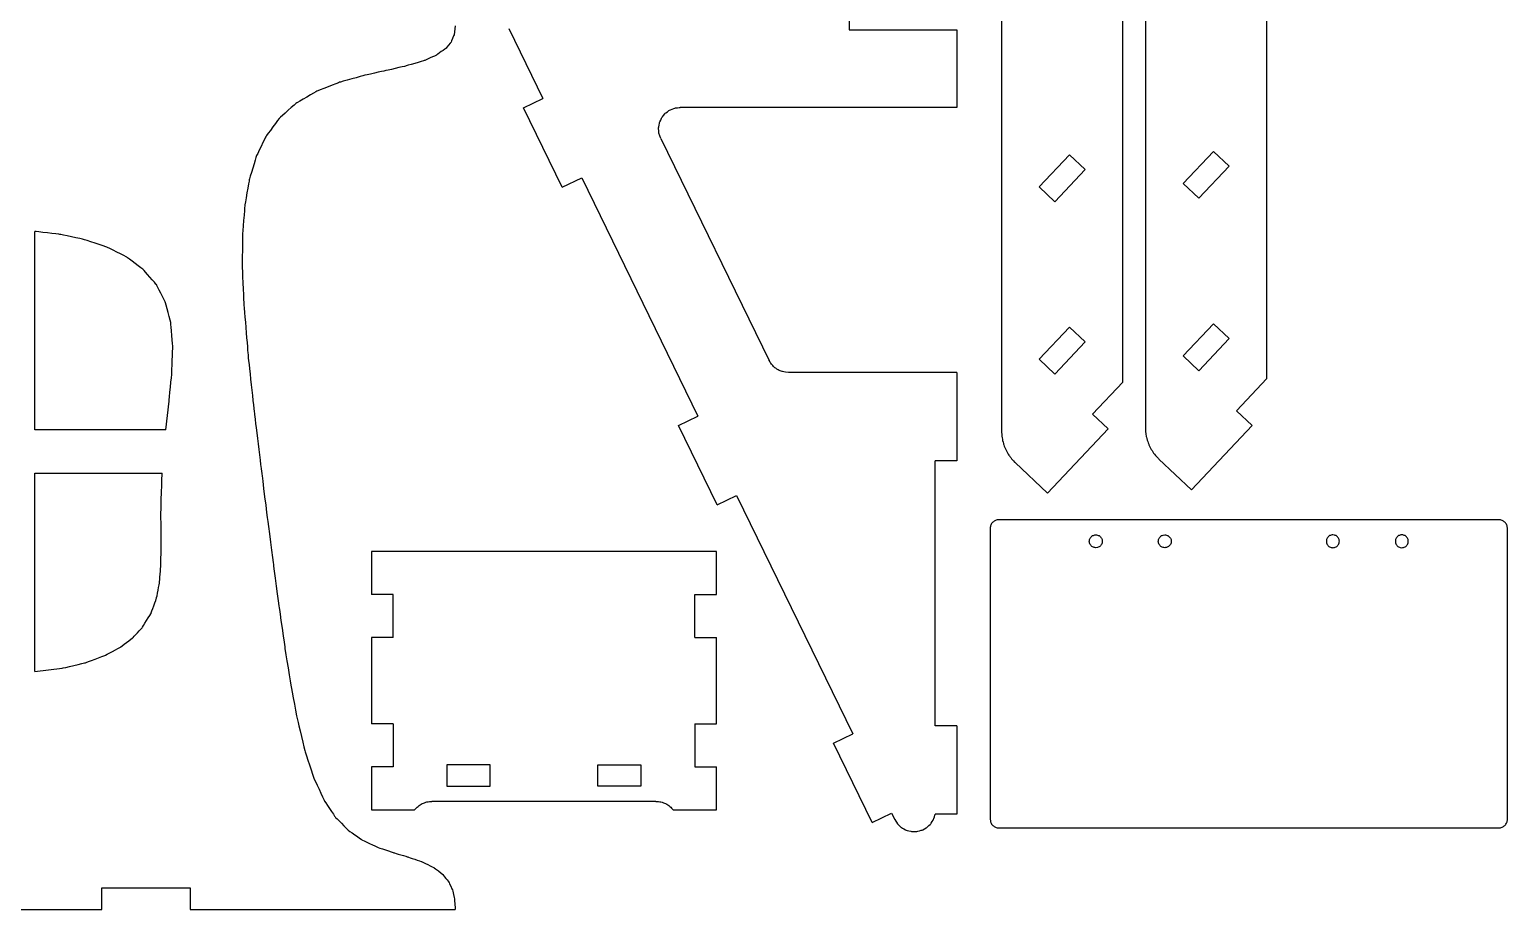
# Model space of a CAD drawing. Header units: centimetres. Extents: x -36 to 30.2, y -21 to 21.
# Drawn here: x -4.09 to 30.19, y -20.34 to 0.08 of the extents above; entities that cross this region are included whole.
import ezdxf

# ---------------------------------------------------------------- set-up
doc = ezdxf.new("R2010")
doc.units = ezdxf.units.CM
doc.header["$MEASUREMENT"] = 0
doc.layers.add('Capa 1', color=7, linetype='Continuous')

msp = doc.modelspace()

# ---------------------------------------------------------------- linework, layer by layer
at = {"layer": 'Capa 1', "color": 1, "lineweight": 25}
for points in [[(24.60858, -8.01932), (24.60858, -8.01932), (24.60858, 19.27291), (24.60858, 19.27291)], [(21.27101, -8.09783), (21.27101, -8.09783), (21.27101, 19.1944), (21.27101, 19.1944)], [(18.45634, 18.05401), (18.45634, 18.05401), (18.45634, -9.23822), (18.45634, -9.23822)], [(21.79388, 18.13252), (21.79388, 18.13252), (21.79388, -9.15971), (21.79388, -9.15971)], [(14.91733, 0.57436), (14.91733, 0.57436), (14.91733, 0.07437), (14.91733, 0.07437)], [(7.02425, 0.10517), (7.02425, 0.10517), (7.81609, -1.5181), (7.81609, -1.5181)], [(14.91733, 0.07437), (14.91733, 0.07437), (17.41733, 0.07437), (17.41733, 0.07437)], [(17.41733, 0.07437), (17.41733, 0.07437), (17.41733, -1.72564), (17.41733, -1.72564)], [(7.36672, -1.73732), (7.36672, -1.73732), (7.81609, -1.5181), (7.81609, -1.5181)], [(8.26549, -3.57981), (8.26549, -3.57981), (7.36672, -1.73732), (7.36672, -1.73732)], [(17.41733, -1.72564), (17.41733, -1.72564), (10.99846, -1.72564), (10.99846, -1.72564)], [(10.54906, -2.44485), (10.54906, -2.44485), (13.06126, -7.59484), (13.06126, -7.59484)], [(20.03375, -2.8244), (20.03375, -2.8244), (19.33007, -3.56971), (19.33007, -3.56971)], [(20.39732, -3.16765), (20.39732, -3.16765), (20.03375, -2.8244), (20.03375, -2.8244)], [(23.37129, -2.74592), (23.37129, -2.74592), (22.6676, -3.4912), (22.6676, -3.4912)], [(23.73486, -3.08914), (23.73486, -3.08914), (23.37129, -2.74592), (23.37129, -2.74592)], [(8.26549, -3.57981), (8.26549, -3.57981), (8.71486, -3.36059), (8.71486, -3.36059)], [(8.71486, -3.36059), (8.71486, -3.36059), (11.41118, -8.88802), (11.41118, -8.88802)], [(19.69364, -3.91297), (19.69364, -3.91297), (20.39732, -3.16765), (20.39732, -3.16765)], [(23.03117, -3.83445), (23.03117, -3.83445), (23.73486, -3.08914), (23.73486, -3.08914)], [(19.33007, -3.56971), (19.33007, -3.56971), (19.69364, -3.91297), (19.69364, -3.91297)], [(22.6676, -3.4912), (22.6676, -3.4912), (23.03117, -3.83445), (23.03117, -3.83445)], [(-3.96878, -9.21048), (-3.96878, -9.21048), (-3.96878, -4.60599), (-3.96878, -4.60599)], [(20.03375, -6.8244), (20.03375, -6.8244), (19.33007, -7.56972), (19.33007, -7.56972)], [(20.39732, -7.16766), (20.39732, -7.16766), (20.03375, -6.8244), (20.03375, -6.8244)], [(23.37129, -6.74589), (23.37129, -6.74589), (22.6676, -7.49121), (22.6676, -7.49121)], [(23.73486, -7.08915), (23.73486, -7.08915), (23.37129, -6.74589), (23.37129, -6.74589)], [(19.69364, -7.91297), (19.69364, -7.91297), (20.39732, -7.16766), (20.39732, -7.16766)], [(23.03117, -7.83446), (23.03117, -7.83446), (23.73486, -7.08915), (23.73486, -7.08915)], [(22.6676, -7.49121), (22.6676, -7.49121), (23.03117, -7.83446), (23.03117, -7.83446)], [(17.41733, -7.87562), (17.41733, -7.87562), (13.51063, -7.87562), (13.51063, -7.87562)], [(17.41733, -7.87562), (17.41733, -7.87562), (17.41733, -9.92564), (17.41733, -9.92564)], [(19.33007, -7.56972), (19.33007, -7.56972), (19.69364, -7.91297), (19.69364, -7.91297)], [(20.56736, -8.84311), (20.56736, -8.84311), (21.27101, -8.09783), (21.27101, -8.09783)], [(23.9049, -8.76459), (23.9049, -8.76459), (24.60858, -8.01932), (24.60858, -8.01932)], [(10.96178, -9.10723), (10.96178, -9.10723), (11.41118, -8.88802), (11.41118, -8.88802)], [(20.93094, -9.18636), (20.93094, -9.18636), (20.56736, -8.84311), (20.56736, -8.84311)], [(24.26847, -9.10785), (24.26847, -9.10785), (23.9049, -8.76459), (23.9049, -8.76459)], [(-0.9327, -9.21048), (-0.9327, -9.21048), (-3.96878, -9.21048), (-3.96878, -9.21048)], [(11.86055, -10.94969), (11.86055, -10.94969), (10.96178, -9.10723), (10.96178, -9.10723)], [(20.93094, -9.18636), (20.93094, -9.18636), (19.5236, -10.67699), (19.5236, -10.67699)], [(24.26847, -9.10785), (24.26847, -9.10785), (22.86114, -10.59847), (22.86114, -10.59847)], [(17.41733, -9.92564), (17.41733, -9.92564), (16.91733, -9.92564), (16.91733, -9.92564)], [(16.91733, -16.07562), (16.91733, -16.07562), (16.91733, -9.92564), (16.91733, -9.92564)], [(22.86114, -10.59847), (22.86114, -10.59847), (22.10739, -9.88685), (22.10739, -9.88685)], [(-3.96878, -14.81753), (-3.96878, -14.81753), (-3.96878, -10.21046), (-3.96878, -10.21046)], [(-3.96878, -10.21046), (-3.96878, -10.21046), (-1.01882, -10.21046), (-1.01882, -10.21046)], [(19.5236, -10.67699), (19.5236, -10.67699), (18.76986, -9.96536), (18.76986, -9.96536)], [(11.86055, -10.94969), (11.86055, -10.94969), (12.30995, -10.73047), (12.30995, -10.73047)], [(12.30995, -10.73047), (12.30995, -10.73047), (15.00623, -16.2579), (15.00623, -16.2579)], [(29.99213, -11.29249), (29.99213, -11.29249), (18.39212, -11.29249), (18.39212, -11.29249)], [(18.19213, -11.49248), (18.19213, -11.49248), (18.19213, -18.2425), (18.19213, -18.2425)], [(30.19212, -18.2425), (30.19212, -18.2425), (30.19212, -11.49248), (30.19212, -11.49248)], [(3.83911, -12.02799), (3.83911, -12.02799), (3.83911, -13.02801), (3.83911, -13.02801)], [(11.83909, -12.02799), (11.83909, -12.02799), (3.83911, -12.02799), (3.83911, -12.02799)], [(11.83909, -13.02801), (11.83909, -13.02801), (11.83909, -12.02799), (11.83909, -12.02799)], [(4.33911, -13.02801), (4.33911, -13.02801), (3.83911, -13.02801), (3.83911, -13.02801)], [(4.33911, -14.02799), (4.33911, -14.02799), (4.33911, -13.02801), (4.33911, -13.02801)], [(11.3391, -13.02801), (11.3391, -13.02801), (11.83909, -13.02801), (11.83909, -13.02801)], [(11.3391, -14.02799), (11.3391, -14.02799), (11.3391, -13.02801), (11.3391, -13.02801)], [(3.83911, -14.02799), (3.83911, -14.02799), (3.83911, -16.02799), (3.83911, -16.02799)], [(4.33911, -14.02799), (4.33911, -14.02799), (3.83911, -14.02799), (3.83911, -14.02799)], [(11.3391, -14.02799), (11.3391, -14.02799), (11.83909, -14.02799), (11.83909, -14.02799)], [(11.83909, -16.02799), (11.83909, -16.02799), (11.83909, -14.02799), (11.83909, -14.02799)], [(4.33911, -16.02799), (4.33911, -16.02799), (3.83911, -16.02799), (3.83911, -16.02799)], [(4.33911, -16.02799), (4.33911, -16.02799), (4.33911, -17.02801), (4.33911, -17.02801)], [(11.3391, -16.02799), (11.3391, -16.02799), (11.83909, -16.02799), (11.83909, -16.02799)], [(11.3391, -16.02799), (11.3391, -16.02799), (11.3391, -17.02801), (11.3391, -17.02801)], [(17.41733, -16.07562), (17.41733, -16.07562), (16.91733, -16.07562), (16.91733, -16.07562)], [(17.41733, -16.07562), (17.41733, -16.07562), (17.41733, -18.12564), (17.41733, -18.12564)], [(14.55686, -16.47711), (14.55686, -16.47711), (15.00623, -16.2579), (15.00623, -16.2579)], [(15.45563, -18.3196), (15.45563, -18.3196), (14.55686, -16.47711), (14.55686, -16.47711)], [(3.83911, -17.02801), (3.83911, -17.02801), (3.83911, -18.028), (3.83911, -18.028)], [(4.33911, -17.02801), (4.33911, -17.02801), (3.83911, -17.02801), (3.83911, -17.02801)], [(5.5891, -16.97799), (5.5891, -16.97799), (5.5891, -17.47798), (5.5891, -17.47798)], [(6.58909, -16.97799), (6.58909, -16.97799), (5.5891, -16.97799), (5.5891, -16.97799)], [(6.58909, -17.47798), (6.58909, -17.47798), (6.58909, -16.97799), (6.58909, -16.97799)], [(9.08908, -16.97799), (9.08908, -16.97799), (10.0891, -16.97799), (10.0891, -16.97799)], [(9.08908, -17.47798), (9.08908, -17.47798), (9.08908, -16.97799), (9.08908, -16.97799)], [(10.0891, -16.97799), (10.0891, -16.97799), (10.0891, -17.47798), (10.0891, -17.47798)], [(11.3391, -17.02801), (11.3391, -17.02801), (11.83909, -17.02801), (11.83909, -17.02801)], [(11.83909, -18.028), (11.83909, -18.028), (11.83909, -17.02801), (11.83909, -17.02801)], [(5.5891, -17.47798), (5.5891, -17.47798), (6.58909, -17.47798), (6.58909, -17.47798)], [(10.0891, -17.47798), (10.0891, -17.47798), (9.08908, -17.47798), (9.08908, -17.47798)], [(10.43909, -17.82801), (10.43909, -17.82801), (5.23911, -17.82801), (5.23911, -17.82801)], [(3.83911, -18.028), (3.83911, -18.028), (4.8391, -18.028), (4.8391, -18.028)], [(10.83911, -18.028), (10.83911, -18.028), (11.83909, -18.028), (11.83909, -18.028)], [(15.45563, -18.3196), (15.45563, -18.3196), (15.905, -18.10039), (15.905, -18.10039)], [(15.905, -18.10039), (15.905, -18.10039), (15.97729, -18.24855), (15.97729, -18.24855)], [(17.41733, -18.12564), (17.41733, -18.12564), (16.91733, -18.12564), (16.91733, -18.12564)], [(18.39212, -18.44249), (18.39212, -18.44249), (29.99213, -18.44249), (29.99213, -18.44249)], [(-2.41878, -19.83547), (-2.41878, -19.83547), (-0.36879, -19.83547), (-0.36879, -19.83547)], [(-2.41878, -20.33547), (-2.41878, -20.33547), (-2.41878, -19.83547), (-2.41878, -19.83547)], [(-0.36879, -19.83547), (-0.36879, -19.83547), (-0.36879, -20.33547), (-0.36879, -20.33547)], [(-6.51876, -20.33547), (-6.51876, -20.33547), (-2.41878, -20.33547), (-2.41878, -20.33547)], [(-0.36879, -20.33547), (-0.36879, -20.33547), (5.78122, -20.33547), (5.78122, -20.33547)]]:
    msp.add_open_spline(points, degree=3, dxfattribs=at)
for points, knots in [([(5.78122, 0.16452), (5.78122, 0.16452), (5.75572, -0.04016), (5.75572, -0.04016), (5.75572, -0.04016), (5.75572, -0.04016), (5.684, -0.20971), (5.684, -0.20971), (5.684, -0.20971), (5.684, -0.20971), (5.5728, -0.34965), (5.5728, -0.34965), (5.5728, -0.34965), (5.5728, -0.34965), (5.34537, -0.51503), (5.34537, -0.51503), (5.34537, -0.51503), (5.34537, -0.51503), (5.0618, -0.64059), (5.0618, -0.64059), (5.0618, -0.64059), (5.0618, -0.64059), (4.62454, -0.76889), (4.62454, -0.76889), (4.62454, -0.76889), (4.62454, -0.76889), (4.14956, -0.87684), (4.14956, -0.87684), (4.14956, -0.87684), (4.14956, -0.87684), (3.66364, -0.9861), (3.66364, -0.9861), (3.66364, -0.9861), (3.66364, -0.9861), (3.0956, -1.14308), (3.0956, -1.14308), (3.0956, -1.14308), (3.0956, -1.14308), (2.56939, -1.34932), (2.56939, -1.34932), (2.56939, -1.34932), (2.56939, -1.34932), (2.10362, -1.6205), (2.10362, -1.6205), (2.10362, -1.6205), (2.10362, -1.6205), (1.70943, -1.96675), (1.70943, -1.96675), (1.70943, -1.96675), (1.70943, -1.96675), (1.39186, -2.39333), (1.39186, -2.39333), (1.39186, -2.39333), (1.39186, -2.39333), (1.16484, -2.86531), (1.16484, -2.86531), (1.16484, -2.86531), (1.16484, -2.86531), (1.0019, -3.40718), (1.0019, -3.40718), (1.0019, -3.40718), (1.0019, -3.40718), (0.89804, -4.01561), (0.89804, -4.01561), (0.89804, -4.01561), (0.89804, -4.01561), (0.84667, -4.68571), (0.84667, -4.68571), (0.84667, -4.68571), (0.84667, -4.68571), (0.84025, -5.41134), (0.84025, -5.41134), (0.84025, -5.41134), (0.84025, -5.41134), (0.87094, -6.18523), (0.87094, -6.18523), (0.87094, -6.18523), (0.87094, -6.18523), (0.97515, -7.47968), (0.97515, -7.47968), (0.97515, -7.47968), (0.97515, -7.47968), (1.12346, -8.83999), (1.12346, -8.83999), (1.12346, -8.83999), (1.12346, -8.83999), (1.29325, -10.2306), (1.29325, -10.2306), (1.29325, -10.2306), (1.29325, -10.2306), (1.42756, -11.29017), (1.42756, -11.29017), (1.42756, -11.29017), (1.42756, -11.29017), (1.56189, -12.32974), (1.56189, -12.32974), (1.56189, -12.32974), (1.56189, -12.32974), (1.69574, -13.33336), (1.69574, -13.33336), (1.69574, -13.33336), (1.69574, -13.33336), (1.83138, -14.28564), (1.83138, -14.28564), (1.83138, -14.28564), (1.83138, -14.28564), (1.97369, -15.17225), (1.97369, -15.17225), (1.97369, -15.17225), (1.97369, -15.17225), (2.12652, -15.9666), (2.12652, -15.9666), (2.12652, -15.9666), (2.12652, -15.9666), (2.30008, -16.67476), (2.30008, -16.67476), (2.30008, -16.67476), (2.30008, -16.67476), (2.50251, -17.2887), (2.50251, -17.2887), (2.50251, -17.2887), (2.50251, -17.2887), (2.74137, -17.80369), (2.74137, -17.80369), (2.74137, -17.80369), (2.74137, -17.80369), (2.99516, -18.18532), (2.99516, -18.18532), (2.99516, -18.18532), (2.99516, -18.18532), (3.28641, -18.48765), (3.28641, -18.48765), (3.28641, -18.48765), (3.28641, -18.48765), (3.6145, -18.71816), (3.6145, -18.71816), (3.6145, -18.71816), (3.6145, -18.71816), (3.97497, -18.8895), (3.97497, -18.8895), (3.97497, -18.8895), (3.97497, -18.8895), (4.35836, -19.02056), (4.35836, -19.02056), (4.35836, -19.02056), (4.35836, -19.02056), (4.6843, -19.11782), (4.6843, -19.11782), (4.6843, -19.11782), (4.6843, -19.11782), (5.00243, -19.22513), (5.00243, -19.22513), (5.00243, -19.22513), (5.00243, -19.22513), (5.29569, -19.36716), (5.29569, -19.36716), (5.29569, -19.36716), (5.29569, -19.36716), (5.48644, -19.51445), (5.48644, -19.51445), (5.48644, -19.51445), (5.48644, -19.51445), (5.6399, -19.7131), (5.6399, -19.7131), (5.6399, -19.7131), (5.6399, -19.7131), (5.71518, -19.88243), (5.71518, -19.88243), (5.71518, -19.88243), (5.71518, -19.88243), (5.76387, -20.08785), (5.76387, -20.08785), (5.76387, -20.08785), (5.76387, -20.08785), (5.78122, -20.33547), (5.78122, -20.33547)], [0, 0, 0, 0, 0.02222222, 0.02222222, 0.02222222, 0.02222223, 0.04444444, 0.04444444, 0.04444444, 0.04444445, 0.06666667, 0.06666667, 0.06666667, 0.06666668, 0.08888889, 0.08888889, 0.08888889, 0.0888889, 0.11111111, 0.11111111, 0.11111111, 0.11111112, 0.13333333, 0.13333333, 0.13333333, 0.13333334, 0.15555556, 0.15555556, 0.15555556, 0.15555557, 0.17777778, 0.17777778, 0.17777778, 0.17777779, 0.2, 0.2, 0.2, 0.20000001, 0.22222222, 0.22222222, 0.22222222, 0.22222223, 0.24444444, 0.24444444, 0.24444444, 0.24444445, 0.26666667, 0.26666667, 0.26666667, 0.26666668, 0.28888889, 0.28888889, 0.28888889, 0.2888889, 0.31111111, 0.31111111, 0.31111111, 0.31111112, 0.33333333, 0.33333333, 0.33333333, 0.33333334, 0.35555556, 0.35555556, 0.35555556, 0.35555557, 0.37777778, 0.37777778, 0.37777778, 0.37777779, 0.4, 0.4, 0.4, 0.40000001, 0.42222222, 0.42222222, 0.42222222, 0.42222223, 0.44444444, 0.44444444, 0.44444444, 0.44444445, 0.46666667, 0.46666667, 0.46666667, 0.46666668, 0.48888889, 0.48888889, 0.48888889, 0.4888889, 0.51111111, 0.51111111, 0.51111111, 0.51111112, 0.53333333, 0.53333333, 0.53333333, 0.53333334, 0.55555556, 0.55555556, 0.55555556, 0.55555557, 0.57777778, 0.57777778, 0.57777778, 0.57777779, 0.6, 0.6, 0.6, 0.60000001, 0.62222222, 0.62222222, 0.62222222, 0.62222223, 0.64444444, 0.64444444, 0.64444444, 0.64444445, 0.66666667, 0.66666667, 0.66666667, 0.66666668, 0.68888889, 0.68888889, 0.68888889, 0.6888889, 0.71111111, 0.71111111, 0.71111111, 0.71111112, 0.73333333, 0.73333333, 0.73333333, 0.73333334, 0.75555556, 0.75555556, 0.75555556, 0.75555557, 0.77777778, 0.77777778, 0.77777778, 0.77777779, 0.8, 0.8, 0.8, 0.80000001, 0.82222222, 0.82222222, 0.82222222, 0.82222223, 0.84444444, 0.84444444, 0.84444444, 0.84444445, 0.86666667, 0.86666667, 0.86666667, 0.86666668, 0.88888889, 0.88888889, 0.88888889, 0.8888889, 0.91111111, 0.91111111, 0.91111111, 0.91111112, 0.93333333, 0.93333333, 0.93333333, 0.93333334, 0.95555556, 0.95555556, 0.95555556, 0.95555557, 1, 1, 1, 1]), ([(10.54906, -2.44485), (10.54906, -2.44485), (10.50849, -2.32533), (10.50849, -2.32533), (10.50849, -2.32533), (10.50849, -2.32533), (10.49914, -2.19949), (10.49914, -2.19949), (10.49914, -2.19949), (10.49914, -2.19949), (10.52158, -2.07528), (10.52158, -2.07528), (10.52158, -2.07528), (10.52158, -2.07528), (10.57443, -1.9607), (10.57443, -1.9607), (10.57443, -1.9607), (10.57443, -1.9607), (10.65426, -1.86294), (10.65426, -1.86294), (10.65426, -1.86294), (10.65426, -1.86294), (10.75604, -1.78833), (10.75604, -1.78833), (10.75604, -1.78833), (10.75604, -1.78833), (10.87326, -1.74155), (10.87326, -1.74155), (10.87326, -1.74155), (10.87326, -1.74155), (10.99846, -1.72564), (10.99846, -1.72564)], [0, 0, 0, 0, 0.11111111, 0.11111111, 0.11111111, 0.11111112, 0.22222222, 0.22222222, 0.22222222, 0.22222223, 0.33333333, 0.33333333, 0.33333333, 0.33333334, 0.44444444, 0.44444444, 0.44444444, 0.44444445, 0.55555556, 0.55555556, 0.55555556, 0.55555557, 0.66666667, 0.66666667, 0.66666667, 0.66666668, 0.77777778, 0.77777778, 0.77777778, 0.77777779, 1, 1, 1, 1]), ([(-0.9327, -9.21048), (-0.9327, -9.21048), (-0.857, -8.53971), (-0.857, -8.53971), (-0.857, -8.53971), (-0.857, -8.53971), (-0.79424, -7.89666), (-0.79424, -7.89666), (-0.79424, -7.89666), (-0.79424, -7.89666), (-0.77134, -7.29264), (-0.77134, -7.29264), (-0.77134, -7.29264), (-0.77134, -7.29264), (-0.81435, -6.73726), (-0.81435, -6.73726), (-0.81435, -6.73726), (-0.81435, -6.73726), (-0.94494, -6.23808), (-0.94494, -6.23808), (-0.94494, -6.23808), (-0.94494, -6.23808), (-1.15181, -5.83856), (-1.15181, -5.83856), (-1.15181, -5.83856), (-1.15181, -5.83856), (-1.44857, -5.49245), (-1.44857, -5.49245), (-1.44857, -5.49245), (-1.44857, -5.49245), (-1.83472, -5.2014), (-1.83472, -5.2014), (-1.83472, -5.2014), (-1.83472, -5.2014), (-2.30402, -4.96635), (-2.30402, -4.96635), (-2.30402, -4.96635), (-2.30402, -4.96635), (-2.8449, -4.78767), (-2.8449, -4.78767), (-2.8449, -4.78767), (-2.8449, -4.78767), (-3.39103, -4.67319), (-3.39103, -4.67319), (-3.39103, -4.67319), (-3.39103, -4.67319), (-3.96878, -4.60599), (-3.96878, -4.60599)], [0, 0, 0, 0, 0.07692308, 0.07692308, 0.07692308, 0.07692309, 0.15384615, 0.15384615, 0.15384615, 0.15384616, 0.23076923, 0.23076923, 0.23076923, 0.23076924, 0.30769231, 0.30769231, 0.30769231, 0.30769232, 0.38461538, 0.38461538, 0.38461538, 0.38461539, 0.46153846, 0.46153846, 0.46153846, 0.46153847, 0.53846154, 0.53846154, 0.53846154, 0.53846155, 0.61538462, 0.61538462, 0.61538462, 0.61538463, 0.69230769, 0.69230769, 0.69230769, 0.6923077, 0.76923077, 0.76923077, 0.76923077, 0.76923078, 0.84615385, 0.84615385, 0.84615385, 0.84615386, 1, 1, 1, 1]), ([(13.51063, -7.87562), (13.51063, -7.87562), (13.44106, -7.87075), (13.44106, -7.87075), (13.44106, -7.87075), (13.44106, -7.87075), (13.37283, -7.85625), (13.37283, -7.85625), (13.37283, -7.85625), (13.37283, -7.85625), (13.30729, -7.8324), (13.30729, -7.8324), (13.30729, -7.8324), (13.30729, -7.8324), (13.24569, -7.79966), (13.24569, -7.79966), (13.24569, -7.79966), (13.24569, -7.79966), (13.18925, -7.75867), (13.18925, -7.75867), (13.18925, -7.75867), (13.18925, -7.75867), (13.13908, -7.7102), (13.13908, -7.7102), (13.13908, -7.7102), (13.13908, -7.7102), (13.09615, -7.65524), (13.09615, -7.65524), (13.09615, -7.65524), (13.09615, -7.65524), (13.06126, -7.59484), (13.06126, -7.59484)], [0, 0, 0, 0, 0.11111111, 0.11111111, 0.11111111, 0.11111112, 0.22222222, 0.22222222, 0.22222222, 0.22222223, 0.33333333, 0.33333333, 0.33333333, 0.33333334, 0.44444444, 0.44444444, 0.44444444, 0.44444445, 0.55555556, 0.55555556, 0.55555556, 0.55555557, 0.66666667, 0.66666667, 0.66666667, 0.66666668, 0.77777778, 0.77777778, 0.77777778, 0.77777779, 1, 1, 1, 1]), ([(18.45634, -9.23822), (18.45634, -9.23822), (18.46153, -9.33982), (18.46153, -9.33982), (18.46153, -9.33982), (18.46153, -9.33982), (18.47698, -9.44036), (18.47698, -9.44036), (18.47698, -9.44036), (18.47698, -9.44036), (18.50259, -9.53878), (18.50259, -9.53878), (18.50259, -9.53878), (18.50259, -9.53878), (18.53808, -9.63414), (18.53808, -9.63414), (18.53808, -9.63414), (18.53808, -9.63414), (18.58302, -9.72537), (18.58302, -9.72537), (18.58302, -9.72537), (18.58302, -9.72537), (18.63703, -9.81159), (18.63703, -9.81159), (18.63703, -9.81159), (18.63703, -9.81159), (18.69955, -9.89184), (18.69955, -9.89184), (18.69955, -9.89184), (18.69955, -9.89184), (18.76986, -9.96536), (18.76986, -9.96536)], [0, 0, 0, 0, 0.11111111, 0.11111111, 0.11111111, 0.11111112, 0.22222222, 0.22222222, 0.22222222, 0.22222223, 0.33333333, 0.33333333, 0.33333333, 0.33333334, 0.44444444, 0.44444444, 0.44444444, 0.44444445, 0.55555556, 0.55555556, 0.55555556, 0.55555557, 0.66666667, 0.66666667, 0.66666667, 0.66666668, 0.77777778, 0.77777778, 0.77777778, 0.77777779, 1, 1, 1, 1]), ([(21.79388, -9.15971), (21.79388, -9.15971), (21.79906, -9.26131), (21.79906, -9.26131), (21.79906, -9.26131), (21.79906, -9.26131), (21.81451, -9.36185), (21.81451, -9.36185), (21.81451, -9.36185), (21.81451, -9.36185), (21.84013, -9.46027), (21.84013, -9.46027), (21.84013, -9.46027), (21.84013, -9.46027), (21.87562, -9.55563), (21.87562, -9.55563), (21.87562, -9.55563), (21.87562, -9.55563), (21.92056, -9.64686), (21.92056, -9.64686), (21.92056, -9.64686), (21.92056, -9.64686), (21.97457, -9.73308), (21.97457, -9.73308), (21.97457, -9.73308), (21.97457, -9.73308), (22.03708, -9.81333), (22.03708, -9.81333), (22.03708, -9.81333), (22.03708, -9.81333), (22.10739, -9.88685), (22.10739, -9.88685)], [0, 0, 0, 0, 0.11111111, 0.11111111, 0.11111111, 0.11111112, 0.22222222, 0.22222222, 0.22222222, 0.22222223, 0.33333333, 0.33333333, 0.33333333, 0.33333334, 0.44444444, 0.44444444, 0.44444444, 0.44444445, 0.55555556, 0.55555556, 0.55555556, 0.55555557, 0.66666667, 0.66666667, 0.66666667, 0.66666668, 0.77777778, 0.77777778, 0.77777778, 0.77777779, 1, 1, 1, 1]), ([(-3.96878, -14.81753), (-3.96878, -14.81753), (-3.33597, -14.73847), (-3.33597, -14.73847), (-3.33597, -14.73847), (-3.33597, -14.73847), (-2.79745, -14.61006), (-2.79745, -14.61006), (-2.79745, -14.61006), (-2.79745, -14.61006), (-2.34995, -14.44404), (-2.34995, -14.44404), (-2.34995, -14.44404), (-2.34995, -14.44404), (-1.98712, -14.24934), (-1.98712, -14.24934), (-1.98712, -14.24934), (-1.98712, -14.24934), (-1.70059, -14.03263), (-1.70059, -14.03263), (-1.70059, -14.03263), (-1.70059, -14.03263), (-1.48106, -13.79888), (-1.48106, -13.79888), (-1.48106, -13.79888), (-1.48106, -13.79888), (-1.27472, -13.46494), (-1.27472, -13.46494), (-1.27472, -13.46494), (-1.27472, -13.46494), (-1.14797, -13.11262), (-1.14797, -13.11262), (-1.14797, -13.11262), (-1.14797, -13.11262), (-1.07907, -12.7457), (-1.07907, -12.7457), (-1.07907, -12.7457), (-1.07907, -12.7457), (-1.04891, -12.36657), (-1.04891, -12.36657), (-1.04891, -12.36657), (-1.04891, -12.36657), (-1.04132, -11.97703), (-1.04132, -11.97703), (-1.04132, -11.97703), (-1.04132, -11.97703), (-1.0452, -11.10634), (-1.0452, -11.10634), (-1.0452, -11.10634), (-1.0452, -11.10634), (-1.01882, -10.21046), (-1.01882, -10.21046)], [0, 0, 0, 0, 0.07142857, 0.07142857, 0.07142857, 0.07142858, 0.14285714, 0.14285714, 0.14285714, 0.14285715, 0.21428571, 0.21428571, 0.21428571, 0.21428572, 0.28571429, 0.28571429, 0.28571429, 0.2857143, 0.35714286, 0.35714286, 0.35714286, 0.35714287, 0.42857143, 0.42857143, 0.42857143, 0.42857144, 0.5, 0.5, 0.5, 0.50000001, 0.57142857, 0.57142857, 0.57142857, 0.57142858, 0.64285714, 0.64285714, 0.64285714, 0.64285715, 0.71428571, 0.71428571, 0.71428571, 0.71428572, 0.78571429, 0.78571429, 0.78571429, 0.7857143, 0.85714286, 0.85714286, 0.85714286, 0.85714287, 1, 1, 1, 1]), ([(18.39212, -11.29249), (18.39212, -11.29249), (18.3531, -11.29634), (18.3531, -11.29634), (18.3531, -11.29634), (18.3531, -11.29634), (18.31557, -11.3077), (18.31557, -11.3077), (18.31557, -11.3077), (18.31557, -11.3077), (18.281, -11.32618), (18.281, -11.32618), (18.281, -11.32618), (18.281, -11.32618), (18.25069, -11.35106), (18.25069, -11.35106), (18.25069, -11.35106), (18.25069, -11.35106), (18.22582, -11.38136), (18.22582, -11.38136), (18.22582, -11.38136), (18.22582, -11.38136), (18.20734, -11.41593), (18.20734, -11.41593), (18.20734, -11.41593), (18.20734, -11.41593), (18.19598, -11.45347), (18.19598, -11.45347), (18.19598, -11.45347), (18.19598, -11.45347), (18.19213, -11.49248), (18.19213, -11.49248)], [0, 0, 0, 0, 0.11111111, 0.11111111, 0.11111111, 0.11111112, 0.22222222, 0.22222222, 0.22222222, 0.22222223, 0.33333333, 0.33333333, 0.33333333, 0.33333334, 0.44444444, 0.44444444, 0.44444444, 0.44444445, 0.55555556, 0.55555556, 0.55555556, 0.55555557, 0.66666667, 0.66666667, 0.66666667, 0.66666668, 0.77777778, 0.77777778, 0.77777778, 0.77777779, 1, 1, 1, 1]), ([(30.19212, -11.49248), (30.19212, -11.49248), (30.18827, -11.45347), (30.18827, -11.45347), (30.18827, -11.45347), (30.18827, -11.45347), (30.17691, -11.41593), (30.17691, -11.41593), (30.17691, -11.41593), (30.17691, -11.41593), (30.15842, -11.38136), (30.15842, -11.38136), (30.15842, -11.38136), (30.15842, -11.38136), (30.13355, -11.35106), (30.13355, -11.35106), (30.13355, -11.35106), (30.13355, -11.35106), (30.10325, -11.32618), (30.10325, -11.32618), (30.10325, -11.32618), (30.10325, -11.32618), (30.06864, -11.3077), (30.06864, -11.3077), (30.06864, -11.3077), (30.06864, -11.3077), (30.03114, -11.29634), (30.03114, -11.29634), (30.03114, -11.29634), (30.03114, -11.29634), (29.99213, -11.29249), (29.99213, -11.29249)], [0, 0, 0, 0, 0.11111111, 0.11111111, 0.11111111, 0.11111112, 0.22222222, 0.22222222, 0.22222222, 0.22222223, 0.33333333, 0.33333333, 0.33333333, 0.33333334, 0.44444444, 0.44444444, 0.44444444, 0.44444445, 0.55555556, 0.55555556, 0.55555556, 0.55555557, 0.66666667, 0.66666667, 0.66666667, 0.66666668, 0.77777778, 0.77777778, 0.77777778, 0.77777779, 1, 1, 1, 1]), ([(20.6421, -11.94249), (20.6421, -11.94249), (20.68094, -11.93737), (20.68094, -11.93737), (20.68094, -11.93737), (20.68094, -11.93737), (20.7171, -11.92238), (20.7171, -11.92238), (20.7171, -11.92238), (20.7171, -11.92238), (20.74818, -11.89857), (20.74818, -11.89857), (20.74818, -11.89857), (20.74818, -11.89857), (20.77203, -11.86749), (20.77203, -11.86749), (20.77203, -11.86749), (20.77203, -11.86749), (20.78702, -11.83129), (20.78702, -11.83129), (20.78702, -11.83129), (20.78702, -11.83129), (20.7921, -11.79249), (20.7921, -11.79249), (20.7921, -11.79249), (20.7921, -11.79249), (20.78702, -11.75365), (20.78702, -11.75365), (20.78702, -11.75365), (20.78702, -11.75365), (20.77203, -11.71749), (20.77203, -11.71749), (20.77203, -11.71749), (20.77203, -11.71749), (20.74818, -11.68641), (20.74818, -11.68641), (20.74818, -11.68641), (20.74818, -11.68641), (20.7171, -11.66259), (20.7171, -11.66259), (20.7171, -11.66259), (20.7171, -11.66259), (20.68094, -11.6476), (20.68094, -11.6476), (20.68094, -11.6476), (20.68094, -11.6476), (20.6421, -11.64249), (20.6421, -11.64249), (20.6421, -11.64249), (20.6421, -11.64249), (20.6033, -11.6476), (20.6033, -11.6476), (20.6033, -11.6476), (20.6033, -11.6476), (20.56714, -11.66259), (20.56714, -11.66259), (20.56714, -11.66259), (20.56714, -11.66259), (20.53606, -11.68641), (20.53606, -11.68641), (20.53606, -11.68641), (20.53606, -11.68641), (20.51221, -11.71749), (20.51221, -11.71749), (20.51221, -11.71749), (20.51221, -11.71749), (20.49722, -11.75365), (20.49722, -11.75365), (20.49722, -11.75365), (20.49722, -11.75365), (20.49214, -11.79249), (20.49214, -11.79249), (20.49214, -11.79249), (20.49214, -11.79249), (20.49722, -11.83129), (20.49722, -11.83129), (20.49722, -11.83129), (20.49722, -11.83129), (20.51221, -11.86749), (20.51221, -11.86749), (20.51221, -11.86749), (20.51221, -11.86749), (20.53606, -11.89857), (20.53606, -11.89857), (20.53606, -11.89857), (20.53606, -11.89857), (20.56714, -11.92238), (20.56714, -11.92238), (20.56714, -11.92238), (20.56714, -11.92238), (20.6033, -11.93737), (20.6033, -11.93737), (20.6033, -11.93737), (20.6033, -11.93737), (20.6421, -11.94249), (20.6421, -11.94249)], [0, 0, 0, 0, 0.04, 0.04, 0.04, 0.04000001, 0.08, 0.08, 0.08, 0.08000001, 0.12, 0.12, 0.12, 0.12000001, 0.16, 0.16, 0.16, 0.16000001, 0.2, 0.2, 0.2, 0.20000001, 0.24, 0.24, 0.24, 0.24000001, 0.28, 0.28, 0.28, 0.28000001, 0.32, 0.32, 0.32, 0.32000001, 0.36, 0.36, 0.36, 0.36000001, 0.4, 0.4, 0.4, 0.40000001, 0.44, 0.44, 0.44, 0.44000001, 0.48, 0.48, 0.48, 0.48000001, 0.52, 0.52, 0.52, 0.52000001, 0.56, 0.56, 0.56, 0.56000001, 0.6, 0.6, 0.6, 0.60000001, 0.64, 0.64, 0.64, 0.64000001, 0.68, 0.68, 0.68, 0.68000001, 0.72, 0.72, 0.72, 0.72000001, 0.76, 0.76, 0.76, 0.76000001, 0.8, 0.8, 0.8, 0.80000001, 0.84, 0.84, 0.84, 0.84000001, 0.88, 0.88, 0.88, 0.88000001, 0.92, 0.92, 0.92, 0.92000001, 1, 1, 1, 1]), ([(22.24213, -11.64249), (22.24213, -11.64249), (22.20332, -11.6476), (22.20332, -11.6476), (22.20332, -11.6476), (22.20332, -11.6476), (22.16713, -11.66259), (22.16713, -11.66259), (22.16713, -11.66259), (22.16713, -11.66259), (22.13605, -11.68641), (22.13605, -11.68641), (22.13605, -11.68641), (22.13605, -11.68641), (22.11223, -11.71749), (22.11223, -11.71749), (22.11223, -11.71749), (22.11223, -11.71749), (22.09724, -11.75365), (22.09724, -11.75365), (22.09724, -11.75365), (22.09724, -11.75365), (22.09213, -11.79249), (22.09213, -11.79249), (22.09213, -11.79249), (22.09213, -11.79249), (22.09724, -11.83129), (22.09724, -11.83129), (22.09724, -11.83129), (22.09724, -11.83129), (22.11223, -11.86749), (22.11223, -11.86749), (22.11223, -11.86749), (22.11223, -11.86749), (22.13605, -11.89857), (22.13605, -11.89857), (22.13605, -11.89857), (22.13605, -11.89857), (22.16713, -11.92238), (22.16713, -11.92238), (22.16713, -11.92238), (22.16713, -11.92238), (22.20332, -11.93737), (22.20332, -11.93737), (22.20332, -11.93737), (22.20332, -11.93737), (22.24213, -11.94249), (22.24213, -11.94249), (22.24213, -11.94249), (22.24213, -11.94249), (22.28093, -11.93737), (22.28093, -11.93737), (22.28093, -11.93737), (22.28093, -11.93737), (22.31713, -11.92238), (22.31713, -11.92238), (22.31713, -11.92238), (22.31713, -11.92238), (22.34817, -11.89857), (22.34817, -11.89857), (22.34817, -11.89857), (22.34817, -11.89857), (22.37202, -11.86749), (22.37202, -11.86749), (22.37202, -11.86749), (22.37202, -11.86749), (22.38701, -11.83129), (22.38701, -11.83129), (22.38701, -11.83129), (22.38701, -11.83129), (22.39213, -11.79249), (22.39213, -11.79249), (22.39213, -11.79249), (22.39213, -11.79249), (22.38701, -11.75365), (22.38701, -11.75365), (22.38701, -11.75365), (22.38701, -11.75365), (22.37202, -11.71749), (22.37202, -11.71749), (22.37202, -11.71749), (22.37202, -11.71749), (22.34817, -11.68641), (22.34817, -11.68641), (22.34817, -11.68641), (22.34817, -11.68641), (22.31713, -11.66259), (22.31713, -11.66259), (22.31713, -11.66259), (22.31713, -11.66259), (22.28093, -11.6476), (22.28093, -11.6476), (22.28093, -11.6476), (22.28093, -11.6476), (22.24213, -11.64249), (22.24213, -11.64249)], [0, 0, 0, 0, 0.04, 0.04, 0.04, 0.04000001, 0.08, 0.08, 0.08, 0.08000001, 0.12, 0.12, 0.12, 0.12000001, 0.16, 0.16, 0.16, 0.16000001, 0.2, 0.2, 0.2, 0.20000001, 0.24, 0.24, 0.24, 0.24000001, 0.28, 0.28, 0.28, 0.28000001, 0.32, 0.32, 0.32, 0.32000001, 0.36, 0.36, 0.36, 0.36000001, 0.4, 0.4, 0.4, 0.40000001, 0.44, 0.44, 0.44, 0.44000001, 0.48, 0.48, 0.48, 0.48000001, 0.52, 0.52, 0.52, 0.52000001, 0.56, 0.56, 0.56, 0.56000001, 0.6, 0.6, 0.6, 0.60000001, 0.64, 0.64, 0.64, 0.64000001, 0.68, 0.68, 0.68, 0.68000001, 0.72, 0.72, 0.72, 0.72000001, 0.76, 0.76, 0.76, 0.76000001, 0.8, 0.8, 0.8, 0.80000001, 0.84, 0.84, 0.84, 0.84000001, 0.88, 0.88, 0.88, 0.88000001, 0.92, 0.92, 0.92, 0.92000001, 1, 1, 1, 1]), ([(26.14212, -11.64249), (26.14212, -11.64249), (26.18096, -11.6476), (26.18096, -11.6476), (26.18096, -11.6476), (26.18096, -11.6476), (26.21712, -11.66259), (26.21712, -11.66259), (26.21712, -11.66259), (26.21712, -11.66259), (26.2482, -11.68641), (26.2482, -11.68641), (26.2482, -11.68641), (26.2482, -11.68641), (26.27201, -11.71749), (26.27201, -11.71749), (26.27201, -11.71749), (26.27201, -11.71749), (26.28701, -11.75365), (26.28701, -11.75365), (26.28701, -11.75365), (26.28701, -11.75365), (26.29212, -11.79249), (26.29212, -11.79249), (26.29212, -11.79249), (26.29212, -11.79249), (26.28701, -11.83129), (26.28701, -11.83129), (26.28701, -11.83129), (26.28701, -11.83129), (26.27201, -11.86749), (26.27201, -11.86749), (26.27201, -11.86749), (26.27201, -11.86749), (26.2482, -11.89857), (26.2482, -11.89857), (26.2482, -11.89857), (26.2482, -11.89857), (26.21712, -11.92238), (26.21712, -11.92238), (26.21712, -11.92238), (26.21712, -11.92238), (26.18096, -11.93737), (26.18096, -11.93737), (26.18096, -11.93737), (26.18096, -11.93737), (26.14212, -11.94249), (26.14212, -11.94249), (26.14212, -11.94249), (26.14212, -11.94249), (26.10331, -11.93737), (26.10331, -11.93737), (26.10331, -11.93737), (26.10331, -11.93737), (26.06712, -11.92238), (26.06712, -11.92238), (26.06712, -11.92238), (26.06712, -11.92238), (26.03604, -11.89857), (26.03604, -11.89857), (26.03604, -11.89857), (26.03604, -11.89857), (26.01223, -11.86749), (26.01223, -11.86749), (26.01223, -11.86749), (26.01223, -11.86749), (25.99723, -11.83129), (25.99723, -11.83129), (25.99723, -11.83129), (25.99723, -11.83129), (25.99212, -11.79249), (25.99212, -11.79249), (25.99212, -11.79249), (25.99212, -11.79249), (25.99723, -11.75365), (25.99723, -11.75365), (25.99723, -11.75365), (25.99723, -11.75365), (26.01223, -11.71749), (26.01223, -11.71749), (26.01223, -11.71749), (26.01223, -11.71749), (26.03604, -11.68641), (26.03604, -11.68641), (26.03604, -11.68641), (26.03604, -11.68641), (26.06712, -11.66259), (26.06712, -11.66259), (26.06712, -11.66259), (26.06712, -11.66259), (26.10331, -11.6476), (26.10331, -11.6476), (26.10331, -11.6476), (26.10331, -11.6476), (26.14212, -11.64249), (26.14212, -11.64249)], [0, 0, 0, 0, 0.04, 0.04, 0.04, 0.04000001, 0.08, 0.08, 0.08, 0.08000001, 0.12, 0.12, 0.12, 0.12000001, 0.16, 0.16, 0.16, 0.16000001, 0.2, 0.2, 0.2, 0.20000001, 0.24, 0.24, 0.24, 0.24000001, 0.28, 0.28, 0.28, 0.28000001, 0.32, 0.32, 0.32, 0.32000001, 0.36, 0.36, 0.36, 0.36000001, 0.4, 0.4, 0.4, 0.40000001, 0.44, 0.44, 0.44, 0.44000001, 0.48, 0.48, 0.48, 0.48000001, 0.52, 0.52, 0.52, 0.52000001, 0.56, 0.56, 0.56, 0.56000001, 0.6, 0.6, 0.6, 0.60000001, 0.64, 0.64, 0.64, 0.64000001, 0.68, 0.68, 0.68, 0.68000001, 0.72, 0.72, 0.72, 0.72000001, 0.76, 0.76, 0.76, 0.76000001, 0.8, 0.8, 0.8, 0.80000001, 0.84, 0.84, 0.84, 0.84000001, 0.88, 0.88, 0.88, 0.88000001, 0.92, 0.92, 0.92, 0.92000001, 1, 1, 1, 1]), ([(27.74211, -11.94249), (27.74211, -11.94249), (27.7033, -11.93737), (27.7033, -11.93737), (27.7033, -11.93737), (27.7033, -11.93737), (27.66711, -11.92238), (27.66711, -11.92238), (27.66711, -11.92238), (27.66711, -11.92238), (27.63606, -11.89857), (27.63606, -11.89857), (27.63606, -11.89857), (27.63606, -11.89857), (27.61222, -11.86749), (27.61222, -11.86749), (27.61222, -11.86749), (27.61222, -11.86749), (27.59722, -11.83129), (27.59722, -11.83129), (27.59722, -11.83129), (27.59722, -11.83129), (27.59211, -11.79249), (27.59211, -11.79249), (27.59211, -11.79249), (27.59211, -11.79249), (27.59722, -11.75365), (27.59722, -11.75365), (27.59722, -11.75365), (27.59722, -11.75365), (27.61222, -11.71749), (27.61222, -11.71749), (27.61222, -11.71749), (27.61222, -11.71749), (27.63606, -11.68641), (27.63606, -11.68641), (27.63606, -11.68641), (27.63606, -11.68641), (27.66711, -11.66259), (27.66711, -11.66259), (27.66711, -11.66259), (27.66711, -11.66259), (27.7033, -11.6476), (27.7033, -11.6476), (27.7033, -11.6476), (27.7033, -11.6476), (27.74211, -11.64249), (27.74211, -11.64249), (27.74211, -11.64249), (27.74211, -11.64249), (27.78095, -11.6476), (27.78095, -11.6476), (27.78095, -11.6476), (27.78095, -11.6476), (27.81711, -11.66259), (27.81711, -11.66259), (27.81711, -11.66259), (27.81711, -11.66259), (27.84819, -11.68641), (27.84819, -11.68641), (27.84819, -11.68641), (27.84819, -11.68641), (27.87204, -11.71749), (27.87204, -11.71749), (27.87204, -11.71749), (27.87204, -11.71749), (27.88699, -11.75365), (27.88699, -11.75365), (27.88699, -11.75365), (27.88699, -11.75365), (27.89211, -11.79249), (27.89211, -11.79249), (27.89211, -11.79249), (27.89211, -11.79249), (27.88699, -11.83129), (27.88699, -11.83129), (27.88699, -11.83129), (27.88699, -11.83129), (27.87204, -11.86749), (27.87204, -11.86749), (27.87204, -11.86749), (27.87204, -11.86749), (27.84819, -11.89857), (27.84819, -11.89857), (27.84819, -11.89857), (27.84819, -11.89857), (27.81711, -11.92238), (27.81711, -11.92238), (27.81711, -11.92238), (27.81711, -11.92238), (27.78095, -11.93737), (27.78095, -11.93737), (27.78095, -11.93737), (27.78095, -11.93737), (27.74211, -11.94249), (27.74211, -11.94249)], [0, 0, 0, 0, 0.04, 0.04, 0.04, 0.04000001, 0.08, 0.08, 0.08, 0.08000001, 0.12, 0.12, 0.12, 0.12000001, 0.16, 0.16, 0.16, 0.16000001, 0.2, 0.2, 0.2, 0.20000001, 0.24, 0.24, 0.24, 0.24000001, 0.28, 0.28, 0.28, 0.28000001, 0.32, 0.32, 0.32, 0.32000001, 0.36, 0.36, 0.36, 0.36000001, 0.4, 0.4, 0.4, 0.40000001, 0.44, 0.44, 0.44, 0.44000001, 0.48, 0.48, 0.48, 0.48000001, 0.52, 0.52, 0.52, 0.52000001, 0.56, 0.56, 0.56, 0.56000001, 0.6, 0.6, 0.6, 0.60000001, 0.64, 0.64, 0.64, 0.64000001, 0.68, 0.68, 0.68, 0.68000001, 0.72, 0.72, 0.72, 0.72000001, 0.76, 0.76, 0.76, 0.76000001, 0.8, 0.8, 0.8, 0.80000001, 0.84, 0.84, 0.84, 0.84000001, 0.88, 0.88, 0.88, 0.88000001, 0.92, 0.92, 0.92, 0.92000001, 1, 1, 1, 1]), ([(4.8391, -18.028), (4.8391, -18.028), (4.87649, -17.98376), (4.87649, -17.98376), (4.87649, -17.98376), (4.87649, -17.98376), (4.91872, -17.94411), (4.91872, -17.94411), (4.91872, -17.94411), (4.91872, -17.94411), (4.96529, -17.90964), (4.96529, -17.90964), (4.96529, -17.90964), (4.96529, -17.90964), (5.01549, -17.88078), (5.01549, -17.88078), (5.01549, -17.88078), (5.01549, -17.88078), (5.06872, -17.85792), (5.06872, -17.85792), (5.06872, -17.85792), (5.06872, -17.85792), (5.12421, -17.84138), (5.12421, -17.84138), (5.12421, -17.84138), (5.12421, -17.84138), (5.18126, -17.83136), (5.18126, -17.83136), (5.18126, -17.83136), (5.18126, -17.83136), (5.23911, -17.82801), (5.23911, -17.82801)], [0, 0, 0, 0, 0.11111111, 0.11111111, 0.11111111, 0.11111112, 0.22222222, 0.22222222, 0.22222222, 0.22222223, 0.33333333, 0.33333333, 0.33333333, 0.33333334, 0.44444444, 0.44444444, 0.44444444, 0.44444445, 0.55555556, 0.55555556, 0.55555556, 0.55555557, 0.66666667, 0.66666667, 0.66666667, 0.66666668, 0.77777778, 0.77777778, 0.77777778, 0.77777779, 1, 1, 1, 1]), ([(10.43909, -17.82801), (10.43909, -17.82801), (10.49691, -17.83136), (10.49691, -17.83136), (10.49691, -17.83136), (10.49691, -17.83136), (10.55396, -17.84138), (10.55396, -17.84138), (10.55396, -17.84138), (10.55396, -17.84138), (10.60948, -17.85792), (10.60948, -17.85792), (10.60948, -17.85792), (10.60948, -17.85792), (10.66272, -17.88078), (10.66272, -17.88078), (10.66272, -17.88078), (10.66272, -17.88078), (10.71292, -17.90964), (10.71292, -17.90964), (10.71292, -17.90964), (10.71292, -17.90964), (10.75949, -17.94411), (10.75949, -17.94411), (10.75949, -17.94411), (10.75949, -17.94411), (10.80171, -17.98376), (10.80171, -17.98376), (10.80171, -17.98376), (10.80171, -17.98376), (10.83911, -18.028), (10.83911, -18.028)], [0, 0, 0, 0, 0.11111111, 0.11111111, 0.11111111, 0.11111112, 0.22222222, 0.22222222, 0.22222222, 0.22222223, 0.33333333, 0.33333333, 0.33333333, 0.33333334, 0.44444444, 0.44444444, 0.44444444, 0.44444445, 0.55555556, 0.55555556, 0.55555556, 0.55555557, 0.66666667, 0.66666667, 0.66666667, 0.66666668, 0.77777778, 0.77777778, 0.77777778, 0.77777779, 1, 1, 1, 1]), ([(15.97729, -18.24855), (15.97729, -18.24855), (16.0453, -18.35269), (16.0453, -18.35269), (16.0453, -18.35269), (16.0453, -18.35269), (16.13692, -18.43683), (16.13692, -18.43683), (16.13692, -18.43683), (16.13692, -18.43683), (16.24646, -18.49574), (16.24646, -18.49574), (16.24646, -18.49574), (16.24646, -18.49574), (16.36714, -18.5258), (16.36714, -18.5258), (16.36714, -18.5258), (16.36714, -18.5258), (16.49153, -18.52513), (16.49153, -18.52513), (16.49153, -18.52513), (16.49153, -18.52513), (16.6119, -18.4938), (16.6119, -18.4938), (16.6119, -18.4938), (16.6119, -18.4938), (16.7208, -18.43373), (16.7208, -18.43373), (16.7208, -18.43373), (16.7208, -18.43373), (16.8115, -18.3486), (16.8115, -18.3486), (16.8115, -18.3486), (16.8115, -18.3486), (16.87839, -18.24375), (16.87839, -18.24375), (16.87839, -18.24375), (16.87839, -18.24375), (16.91733, -18.12564), (16.91733, -18.12564)], [0, 0, 0, 0, 0.09090909, 0.09090909, 0.09090909, 0.0909091, 0.18181818, 0.18181818, 0.18181818, 0.18181819, 0.27272727, 0.27272727, 0.27272727, 0.27272728, 0.36363636, 0.36363636, 0.36363636, 0.36363637, 0.45454545, 0.45454545, 0.45454545, 0.45454546, 0.54545455, 0.54545455, 0.54545455, 0.54545456, 0.63636364, 0.63636364, 0.63636364, 0.63636365, 0.72727273, 0.72727273, 0.72727273, 0.72727274, 0.81818182, 0.81818182, 0.81818182, 0.81818183, 1, 1, 1, 1]), ([(18.19213, -18.2425), (18.19213, -18.2425), (18.19598, -18.28152), (18.19598, -18.28152), (18.19598, -18.28152), (18.19598, -18.28152), (18.20734, -18.31902), (18.20734, -18.31902), (18.20734, -18.31902), (18.20734, -18.31902), (18.22582, -18.35359), (18.22582, -18.35359), (18.22582, -18.35359), (18.22582, -18.35359), (18.25069, -18.38389), (18.25069, -18.38389), (18.25069, -18.38389), (18.25069, -18.38389), (18.281, -18.40876), (18.281, -18.40876), (18.281, -18.40876), (18.281, -18.40876), (18.31557, -18.42725), (18.31557, -18.42725), (18.31557, -18.42725), (18.31557, -18.42725), (18.3531, -18.43864), (18.3531, -18.43864), (18.3531, -18.43864), (18.3531, -18.43864), (18.39212, -18.44249), (18.39212, -18.44249)], [0, 0, 0, 0, 0.11111111, 0.11111111, 0.11111111, 0.11111112, 0.22222222, 0.22222222, 0.22222222, 0.22222223, 0.33333333, 0.33333333, 0.33333333, 0.33333334, 0.44444444, 0.44444444, 0.44444444, 0.44444445, 0.55555556, 0.55555556, 0.55555556, 0.55555557, 0.66666667, 0.66666667, 0.66666667, 0.66666668, 0.77777778, 0.77777778, 0.77777778, 0.77777779, 1, 1, 1, 1]), ([(29.99213, -18.44249), (29.99213, -18.44249), (30.03114, -18.43864), (30.03114, -18.43864), (30.03114, -18.43864), (30.03114, -18.43864), (30.06864, -18.42725), (30.06864, -18.42725), (30.06864, -18.42725), (30.06864, -18.42725), (30.10325, -18.40876), (30.10325, -18.40876), (30.10325, -18.40876), (30.10325, -18.40876), (30.13355, -18.38389), (30.13355, -18.38389), (30.13355, -18.38389), (30.13355, -18.38389), (30.15842, -18.35359), (30.15842, -18.35359), (30.15842, -18.35359), (30.15842, -18.35359), (30.17691, -18.31902), (30.17691, -18.31902), (30.17691, -18.31902), (30.17691, -18.31902), (30.18827, -18.28152), (30.18827, -18.28152), (30.18827, -18.28152), (30.18827, -18.28152), (30.19212, -18.2425), (30.19212, -18.2425)], [0, 0, 0, 0, 0.11111111, 0.11111111, 0.11111111, 0.11111112, 0.22222222, 0.22222222, 0.22222222, 0.22222223, 0.33333333, 0.33333333, 0.33333333, 0.33333334, 0.44444444, 0.44444444, 0.44444444, 0.44444445, 0.55555556, 0.55555556, 0.55555556, 0.55555557, 0.66666667, 0.66666667, 0.66666667, 0.66666668, 0.77777778, 0.77777778, 0.77777778, 0.77777779, 1, 1, 1, 1])]:
    msp.add_open_spline(points, degree=3, knots=knots, dxfattribs=at)

doc.saveas('drawing.dxf')
